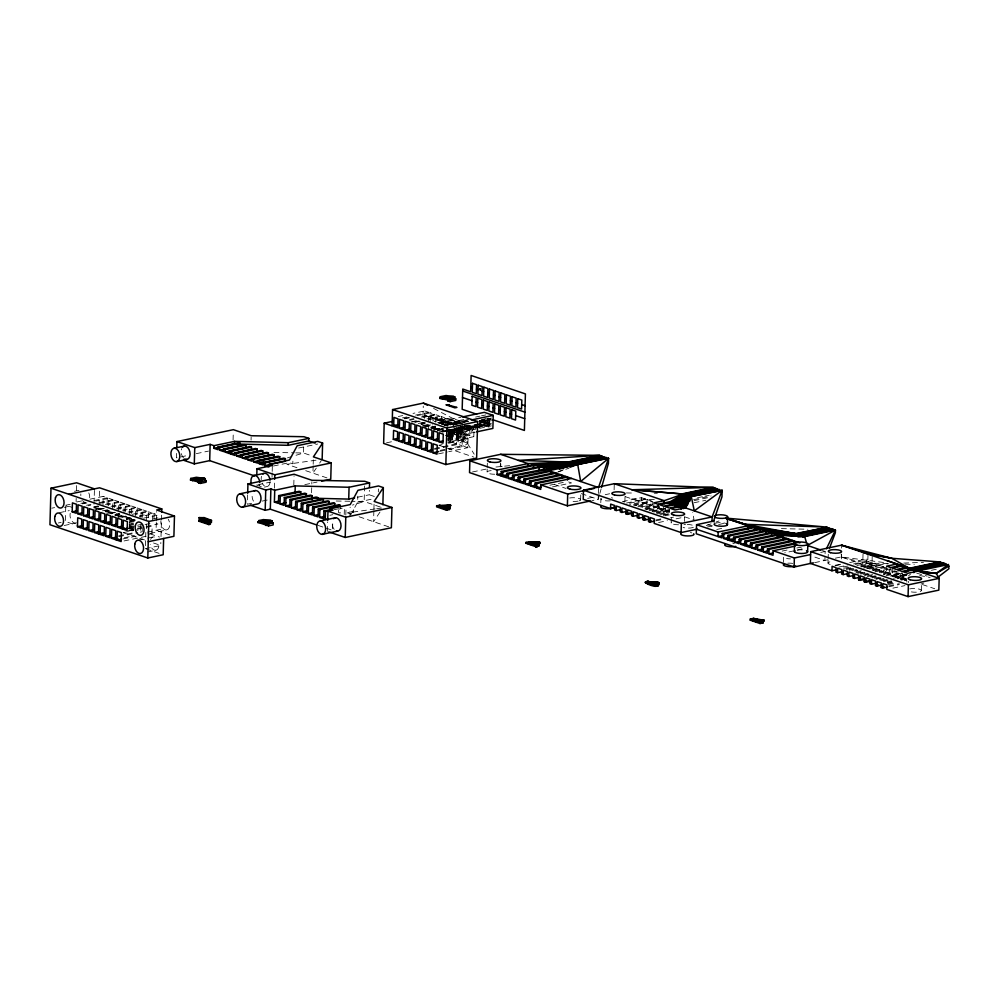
<?xml version="1.0" encoding="UTF-8"?>
<svg xmlns="http://www.w3.org/2000/svg" width="999" height="999" viewBox="0 0 999 999"><rect width="100%" height="100%" fill="white"/><g stroke="black" fill="none" stroke-linecap="round" stroke-linejoin="round"><path stroke-width="0.75" stroke-dasharray="5 3.75" d="M434.602 449.325L458.054 444.38L462.25 441.283L459.165 429.37L458.179 429.033L458.179 439.897L458.229 427.597L459.203 427.934L462.375 436.8L462.125 445.766L448.926 448.551M454.757 424.612L468.231 421.216M102.959 505.369L103.209 496.403L88.549 499.488M107.105 503.758L107.28 497.789L103.209 496.403M108.654 505.794L108.866 498.326L95.667 501.098M112.687 508.678L112.937 499.712L108.866 498.326M114.311 507.717L114.523 500.249L99.863 503.334M118.144 517.569L118.232 514.572L114.161 513.199L111.226 513.811M118.344 510.589L118.594 501.623L114.523 500.249M119.967 509.64L120.18 502.172L106.98 504.945M124.001 512.512L124.251 503.546L120.18 502.172M125.624 511.563L125.824 504.083L112.637 506.868M129.296 527.385L129.545 518.419L125.462 517.032L122.54 517.657M129.658 514.435L129.907 505.469L125.824 504.083M133.591 528.846L130.869 527.922L131.119 518.956L128.197 519.58M131.281 513.486L131.481 506.006L116.833 509.103M135.302 516.358L135.564 507.392L131.481 506.006M136.975 513.911L137.138 507.929L123.951 510.714M140.772 525.249L140.597 531.231L136.526 529.845M140.959 518.281L141.209 509.315L137.138 507.929M142.27 528.783L142.183 531.768L139.261 532.38M142.595 517.32L142.795 509.852L129.608 512.637M159.078 553.346L145.367 548.688L145.829 532.43M146.378 528.671L146.503 524.188M146.616 520.204L146.865 511.238L142.795 509.852M148.289 517.744L148.451 511.775L135.265 514.547M152.323 520.629L152.522 513.161L148.451 511.775M153.983 518.181L154.108 513.698L139.448 516.783M156.306 522.477L156.081 530.257L169.793 534.915M156.344 520.916L156.606 511.563M145.367 548.688L160.764 545.454L160.839 542.494M161.014 536.575L161.438 521.391M161.476 519.83L161.613 515.159M176.611 453.396L176.486 457.829L187.163 455.581M233.079 440.035L233.279 432.629M247.627 494.867L247.365 504.22L253.321 502.972M251.061 440.159L251.136 437.2M272.028 477.347L272.153 472.902M272.19 471.428L272.352 465.509M274.413 488.111L274.613 480.719M292.882 461.188L292.807 463.798L289.41 462.649L273.289 466.046M293.793 485.139L294.056 475.799M303.684 447.077L303.521 452.997L293.281 456.106M311.576 492.757L311.875 481.843M313.149 465.734L312.937 473.139L316.296 468.106M313.187 464.26L313.311 459.815M327.397 531.406L327.66 522.065M332.58 528.771L332.792 520.979M338.649 509.965L338.586 512.587L340.159 513.124L340.384 505.282M344.23 514.51L344.418 507.967M345.816 515.047L346.041 507.205M349.887 516.421L350.149 507.23M353.509 509.74L353.434 512.35L350.037 511.201M350.599 515.122L357.642 502.11L357.804 496.203M364.585 485.964L364.148 501.535L352.447 505.094M374.338 496.491L369.243 494.767L369.368 490.334M373.876 510.776L373.564 521.678L381.943 509.128M373.913 509.215L374.138 501.423M378.321 491.883L378.409 488.923M422.977 416.408L423.264 406.056M424.513 418.406L424.725 410.939L412.999 413.411M428.309 429.757L428.434 425.274L424.363 423.888L421.428 424.513M428.546 421.291L428.796 412.325L424.725 410.939M430.132 421.828L430.382 412.862L415.721 415.946M433.966 431.68L434.09 427.197L430.02 425.811L427.085 426.423M435.826 422.252L436.039 414.785L422.852 417.557M439.897 423.638L440.109 416.171L436.039 414.785M458.653 425.262L441.57 421.191L441.695 416.708L428.509 419.48M445.554 425.562L445.766 418.082L441.695 416.708M447.102 427.597L447.352 418.631L434.165 421.403M447.877 442.545L450.811 441.92L451.061 432.954L454.72 427.972M415.609 415.097L428.796 412.325L424.6 415.422L451.298 424.488L451.423 420.005L438.236 422.789M456.431 426.985L452.647 433.491L452.397 442.457L456.468 443.843L457.28 428.846M439.81 423.326L453.009 420.542L452.884 425.025L455.319 423.826M475.299 432.142L462.112 434.927L453.196 431.893L453.284 428.996M453.321 427.535L453.571 418.818L432.967 408.104M454.595 428.996L455.569 429.333L455.532 430.769L454.557 430.432L454.595 428.996L451.56 428.933M424.6 415.422L454.732 423.738L454.695 425.174L435.052 421.753M451.423 420.005L455.781 421.503L455.744 422.939L454.757 422.602L454.807 421.166M456.368 429.607L457.355 429.945L457.317 431.381L456.331 431.044L456.368 429.607L445.467 429.895M456.543 423.226L456.593 421.79L453.009 420.542M448.039 432.754L456.83 430.894L456.918 427.909M457.53 423.564L457.08 421.928L443.893 424.712M458.154 430.207L459.14 430.532L459.09 431.98L458.116 431.643L458.154 430.207L441.583 431.68M458.341 423.801L458.379 422.365L462.737 423.851L462.487 432.817L447.827 435.901M458.266 428.146L458.054 444.38L462.125 445.766M459.165 429.37L458.491 427.834M448.314 436.163L459.89 432.242L459.94 430.806L448.414 432.854M463.836 441.82L460.015 428.196L468.032 438.723L467.782 447.689L448.726 451.698M447.777 438.761L460.876 432.579L460.914 431.131L459.94 430.806M440.259 451.248L463.711 446.303L467.907 443.206L460.951 429.97L460.989 428.534M462.312 427.659L462.112 434.927L474.2 454.208M447.627 439.061L468.144 434.74L468.394 425.774M473.801 436.663L474.05 427.697L469.98 426.311L469.73 435.277L473.801 436.663L448.876 441.908M480.044 388.149L480.432 389.185L480.457 388.286M480.581 389.635L480.956 390.671M480.644 389.298C478.671 388.174 481.456 392.008 480.619 388.336M489.06 427.147L483.978 425.412L484.14 419.605M487.087 471.978L487.175 469.031M487.212 467.557L487.337 463.136M500.399 463.161L500.312 466.108L503.234 467.095M500.736 466.883L500.824 463.936M580.606 499.95L580.819 492.582M598.289 494.93L598.164 499.35L592.295 500.586M598.326 493.456L598.488 487.562M600.799 502.697L600.911 498.776M614.11 489.797L614.273 483.703M624.887 501.598L625.099 494.006M622.414 501.648L641.458 497.627L641.333 502.11L629.607 504.582M641.458 497.627L645.541 499.013L645.404 503.496L635.152 505.656M629.532 503.259L647.115 499.55L646.99 504.033L636.738 506.193M647.115 499.55L651.186 500.936L651.061 505.419L642.27 507.267M653.958 502.834L653.833 507.48L657.904 508.866L658.029 504.22M658.428 503.396L658.304 507.879L649.512 509.727M659.565 506.306L659.49 509.403L663.561 510.789L663.686 506.143M665.222 508.229L665.134 511.326L669.218 512.699L669.305 509.602M671.166 523.001L671.415 513.873M684.427 521.403L684.552 516.833M783.378 562.262L783.528 557.03A6.518 1.773 1.6 0 0 790.459 558.866M822.402 550.549L825.137 551.485L824.887 560.526L813.198 556.555M828.021 563.149L828.109 560.189M828.146 558.716L828.271 554.295M863.036 553.958L862.749 564.285L841.158 556.955L841.245 554.008M841.408 548.114L841.483 545.167M841.445 558.903L841.57 554.47M892.319 568.081L892.107 575.387L896.19 576.773L906.443 574.6L906.318 579.083L866.732 565.634L867.02 555.307M867.994 554.745L867.756 563.224L871.965 565.184L872.214 556.443M855.244 564.472L868.431 561.688L868.306 566.171L863.91 567.107M868.431 561.688L872.514 563.074L872.389 567.557L866.52 568.793M860.901 566.396L874.088 563.611L873.963 568.094L868.106 569.33M874.088 563.611L878.158 564.997L878.034 569.48L872.177 570.716M866.558 568.319L879.744 565.534L879.62 570.017L873.763 571.253M879.744 565.534L883.815 566.92L883.69 571.403L879.295 572.327M886.662 566.158L886.463 573.463L890.534 574.85L890.733 567.544M889.472 568.843L889.347 573.326L883.491 574.562M907.542 574.225L897.152 577.472L897.114 578.783L902.247 577.709L902.372 573.226L891.495 575.561L891.458 576.86L896.59 575.786L896.715 571.303L883.528 574.075M891.495 575.561L895.566 576.935L895.529 578.246L900.661 577.172L900.786 572.689M896.19 576.773L896.39 569.467M897.976 570.004L897.764 577.31L901.847 578.683L902.047 571.378M903.546 574.837L903.421 579.22L907.492 580.606M906.842 582.092L906.88 580.781L902.809 579.395L902.771 580.706L906.617 579.895M908.428 582.629L908.466 581.318M921.34 590.509L921.503 584.615M65.759 506.705L65.335 521.49L76.311 525.224M76.099 501.486L76.199 498.376M76.411 490.584L76.598 484.353M94.405 490.434L94.006 504.458L88.137 505.806M99.088 504.932L99.538 489.36M486.426 418.381L478.821 420.379M599.437 494.855L598.164 499.35L580.631 493.394M599.875 493.356L601.148 488.861M916.782 573.214L927.172 576.136M452.522 437.974L456.393 428.421L457.367 428.758L456.593 439.36L452.397 442.457L448.002 443.394M487.412 418.269L487.812 419.443L488.036 418.344M455.594 428.159L450.936 437.437L446.74 440.547M474.05 427.697L469.73 435.277L447.714 439.885M319.643 463.086L321.316 460.576M463.886 419.543L455.094 421.391L454.87 422.202L468.656 419.917M448.251 434.428L452.647 433.491L456.456 428.571M447.827 435.027L454.62 427.834M489.248 423.951L489.547 425.274L489.248 423.951L458.466 430.432L458.204 431.193L458.766 431.755L489.547 425.274M460.289 423.314L464.885 422.265M908.503 575.874L910.651 573.95M459.29 423.389L458.841 422.589L458.404 423.301M487.524 423.339L487.712 424.675L487.524 423.339L480.194 424.875M457.267 423.289L456.855 422.003L457.155 423.314L468.881 420.854M904.732 574.587L902.284 576.398L906.355 577.784L898.913 579.308M425.287 427.597L428.434 425.274M441.57 421.191L445.766 418.082L432.579 420.866M430.944 429.52L434.09 427.197L431.156 427.809L435.576 426.91M436.6 431.443L439.747 429.12L435.676 427.734L432.742 428.346M448.364 430.444L452.759 429.508L454.857 427.959M449.55 429.845L446.99 431.58L451.061 432.954M455.457 422.689L455.094 421.391M460.664 429.745L460.289 428.434L460.551 429.757L478.246 426.036M903.146 574.338L900.698 575.861L895.566 576.935M485.739 420.129L486.076 421.441L485.851 420.117L479.882 421.366M491.033 424.55L460.252 431.044L459.977 431.805L460.551 432.367L478.146 428.658M460.551 432.367L460.364 431.031M458.766 431.755L458.466 430.432M432.604 428.521L435.402 427.222M442.395 423.988L453.571 418.818L460.889 417.282M904.507 574.175L900.698 575.861L896.627 574.475L899.325 573.276M558.741 471.516L564.385 469.38M706.281 525.599L714.772 522.502M716.183 521.977L719.018 520.954M921.028 584.078L923.763 583.091M451.298 424.488L455.744 422.939M557.517 472.202L569.043 468.169M478.396 424.275L454.945 429.22L454.632 429.945L455.169 430.557L478.621 425.611M455.169 430.557L455.057 429.233M485.839 422.739L485.951 424.076L485.839 422.739L479.857 423.963M489.435 418.718C491.196 421.541 486.575 418.331 479.17 420.879M487.699 420.729L487.799 422.065L487.699 420.729L480.244 422.265M447.902 435.464L459.09 431.98M287.437 457.879L291.82 456.543M339.285 509.09L342.207 508.204M445.279 435.527L460.914 431.131M456.743 429.82L456.93 431.168L456.743 429.82L478.721 425.187M489.385 421.328C491.133 424.325 486.188 420.691 479.12 423.489M458.254 428.321L458.891 429.133L458.841 427.897M449.038 433.666L458.116 431.643M896.627 574.475L902.309 573.239M70.192 504.295L65.797 505.232L72.652 507.554M478.621 389.16L480.157 388.836M196.303 453.658L208.504 451.086M398.339 416.496L402.747 415.572M402.422 417.882L406.818 416.958M403.996 418.419L409.865 417.182M404.707 418.843L410.577 417.607M409.54 419.493L413.936 418.569M421.266 417.02L434.453 414.248L434.328 418.731L456.043 424.325M409.652 420.342L414.048 419.418M74.463 491.321L78.996 490.359M411.163 421.84L418.494 420.292M412.262 422.028L418.131 420.804M426.923 418.943L440.109 416.171L435.914 419.268L455.307 424.225M414.21 422.065L420.079 420.829M415.309 422.265L421.178 421.029M298.626 448.027L317.67 444.018M418.294 423.451L424.15 422.215M420.854 423.339L425.249 422.415M421.341 423.676L424.263 423.064M420.966 424.188L425.362 423.264M422.477 425.686L428.346 424.45M423.576 425.874L429.433 424.637M425.499 425.886L431.393 424.675M423.688 426.723L432.492 424.875M475.611 417.07L480.007 416.146M481.468 415.834L485.864 414.91M431.068 426.985L435.464 426.061M76.823 501.96L82.692 500.724M430.694 427.485L435.089 426.561M456.968 421.978L468.693 419.505M51.811 508.179L54.608 507.592M430.819 428.334L436.675 427.097M444.006 425.562L468.993 420.417M80.894 503.346L86.763 502.11M94.081 500.561L107.28 497.789M64.361 507.292L70.405 506.018M82.467 503.471L85.489 502.834M433.791 429.52L439.647 428.284M82.48 503.883L86.876 502.959M434.89 429.72L442.22 428.171M479.807 420.517L491.533 418.044M438.311 429.445L442.707 428.521M437.937 429.945L443.793 428.708M479.133 421.291L487.924 419.443M438.399 430.269L441.333 429.657L444.043 430.581M479.458 421.79L491.183 419.318M479.395 422.215L489.66 420.055M86.551 505.269L90.946 504.345M99.738 502.485L112.937 499.712M458.229 427.31L462.624 426.386M464.085 426.073L468.494 425.149M480.207 422.677L486.076 421.441M465.084 426.211L472.415 424.662M479.745 423.126L491.471 420.654M386.563 442.794L392.42 441.57M439.073 431.955L473.264 424.725M457.018 428.546L487.799 422.065M442.495 431.68L446.89 430.744M59.503 512.662L69.293 510.601M442.132 432.18L491.071 421.953M458.778 429.158L489.56 422.664M480.094 425.312L485.951 424.076M93.669 506.88L98.077 505.956M105.395 504.408L118.594 501.623M479.707 425.724L491.433 423.251M94.168 507.23L98.564 506.293M448.726 432.48L478.109 426.648M479.582 426.336L483.978 425.412M93.794 507.729L98.189 506.793M447.664 433.254L487.712 424.675M448.126 433.578L458.416 431.431L462.612 428.334L460.139 425.187M93.869 509.128L99.001 508.041M95.305 509.228L101.161 507.992M479.607 428.346L491.333 425.874M96.404 509.415L102.26 508.179M111.051 506.331L124.251 503.546M98.352 509.453L104.208 508.216M99.45 509.652L105.307 508.416M447.927 436.738L464.073 433.354L468.269 430.257L462.287 425.649M448.039 437.574L458.304 435.414L462.375 436.8M102.422 510.839L108.292 509.602M104.982 510.726L107.917 510.102M116.708 508.254L129.907 505.469M105.469 511.063L108.404 510.452M105.107 511.563L109.503 510.639M105.569 511.888L108.504 511.276L112.575 512.662M58.342 522.976L61.139 522.377M447.839 440.734L463.961 437.337L468.032 438.723L448.976 442.732M106.618 513.061L112.475 511.825M107.717 513.261L113.574 512.025M122.365 510.177L135.564 507.392M109.64 513.274L115.522 512.062M110.764 513.486L116.621 512.25M439.198 445.242L442.132 444.63M115.197 514.373L119.593 513.436M64.273 525.486L75.462 523.126M114.835 514.872L119.231 513.948M128.022 512.087L141.209 509.315M257.917 484.727L270.504 482.08M115.297 515.197L119.718 514.285M114.947 515.721L120.817 514.485M434.478 448.476L456.468 443.843M116.883 515.734L119.818 515.122L123.888 516.495M117.932 516.908L123.789 515.671M119.018 517.107L124.887 515.871M132.218 514.323L146.865 511.238M120.954 517.12L126.836 515.896M264.485 487.112L267.42 486.488M122.078 517.332L127.934 516.096M440.134 450.399L447.465 448.851M126.511 518.206L129.445 517.594M126.149 518.718L130.544 517.794M139.336 515.934L152.522 513.161M126.611 519.043L131.031 518.131M126.261 519.567L132.13 518.331M438.461 453.871L447.265 452.01M129.233 520.754L135.102 519.517M130.332 520.941L137.662 519.405M143.531 518.169L158.179 515.084L154.108 513.698M129.333 521.578L136.688 520.054M304.832 484.652L317.033 482.08M129.458 522.427L135.315 521.191M130.494 523.601L133.429 522.976M153.359 518.843L157.879 517.894M129.133 524.737L133.541 523.826M129.246 525.586L133.641 524.65M128.821 527.06L136.151 525.524M137.625 525.212L143.481 523.976M128.921 527.897L136.276 526.361M145.067 524.512L150.924 523.276M127.947 528.546L130.869 527.922M129.033 528.733L136.364 527.197M137.837 526.885L143.694 525.649M262.262 501.086L268.219 499.825M128.621 530.219L135.951 528.671M137.412 528.371L144.743 526.823M146.204 526.51L157.929 524.038L153.858 522.664M129.083 530.544L133.479 529.62M128.709 531.043L136.039 529.507M137.512 529.195L144.843 527.647M146.304 527.347L152.16 526.111L151.91 535.077L147.84 533.691M123.339 532.629L133.604 530.469M118.619 535.864L133.279 532.779M118.731 536.713L137.787 532.692M147.29 532.117L161.214 529.183M124.276 537.787L134.528 535.626M122.927 538.936L136.114 536.163M150.037 533.441L166.633 529.945A6.793 4.321 78.1 0 0 168.269 519.243M124.063 540.946L148.988 535.689M137.787 540.184L146.179 538.411M147.577 538.124L153.172 536.938M472.465 471.978L487.125 468.893M495.916 467.033L511.163 465.484M357.517 497.24L369.243 494.767M357.642 502.11L373.763 498.713M334.315 509.665L338.711 508.741M147.44 552.035L155.844 550.262A6.793 4.321 78.1 0 0 158.754 542.819M329.907 515.284L332.829 514.66M549.837 485.239L564.497 482.155M552.447 486.925L571.503 482.917L567.432 481.53M587.637 498.389L594.967 496.853M605.232 494.692L609.627 493.756M626.485 503.034L645.541 499.013M633.603 504.645L651.186 500.936M633.716 505.494L652.772 501.473L652.647 505.956L642.394 508.116M637.799 506.868L652.447 503.783M640.846 507.105L652.572 504.632M644.917 508.491L658.104 505.706M697.502 497.739L703.371 496.503M704.832 496.203L709.228 495.267M645.029 509.328L658.229 506.555M646.465 509.502L656.718 507.342M693.606 499.65L711.188 495.941M694.093 500.624L708.753 497.527M649.1 510.714L660.826 508.241M652.16 510.939L668.281 507.542M652.122 511.426L662.374 509.265M694.105 502.747L705.831 500.274M653.596 511.988L663.96 509.802L663.998 508.491L668.069 509.877L668.031 511.188L657.667 513.374M656.231 512.325L669.417 509.552M656.343 513.174L669.655 510.414M659.253 513.911L669.617 511.725L624.987 496.553M660.414 514.56L669.218 512.699M663.473 514.785L670.791 513.249M663.324 515.284L669.155 514.06M664.909 515.821L669.28 514.91M655.856 519.98L661.688 518.743M655.981 520.816L661.813 519.592M670.566 517.744L673.476 517.132M658.603 522.514L667.344 520.666M676.098 518.831L685.002 516.945L694.055 520.017L692.744 512.45M707.467 526.997L712.712 525.774M718.656 524.512L726.073 522.952M716.783 529.458L722.639 528.221M782.142 551.086L789.472 549.537M796.802 547.989L799.737 547.377L803.808 548.763L784.752 552.772M820.741 552.41L825.137 551.485M814.622 562.687L827.971 559.727M835.301 558.191L841.158 556.955L885.439 562.712M835.027 565.671L840.883 564.435M849.674 562.587L862.874 559.802L866.857 561.151L852.197 564.248M839.01 567.02L844.867 565.784M843.518 566.945L847.914 566.021M843.693 568.294L849.55 567.07M856.88 565.521L867.756 563.224L888.573 563.473M846.128 568.631L850.524 567.707M860.788 565.546L872.514 563.074M846.24 569.48L852.11 568.244M849.138 569.343L853.533 568.419M860.863 566.87L888.536 563.761M849.262 570.192L853.658 569.268M851.785 570.554L857.641 569.318M863.511 568.081L878.158 564.997M854.832 570.791L857.766 570.167M854.794 571.266L857.729 570.641M856.38 571.803L862.237 570.566M855.968 572.789L861.837 571.553M872.09 569.393L883.815 566.92M857.554 573.326L864.884 571.778M872.214 570.242L885.401 567.457L885.276 571.94L879.42 573.176M860.451 573.189L864.847 572.265M860.564 574.038L864.972 573.101M863.099 574.4L868.955 573.164M874.824 571.928L888.011 569.155M864.684 574.937L869.08 574.013M879.332 571.853L891.058 569.38L890.933 573.863L886.538 574.787M864.647 575.412L869.043 574.487M867.694 575.649L873.551 574.413M867.282 576.635L873.151 575.399M883.403 573.239L895.129 570.766L895.004 575.249L890.609 576.173M870.329 576.86L876.198 575.624M871.765 577.035L876.16 576.098M871.877 577.872L876.273 576.947M874.412 578.246L880.269 577.01M886.138 575.774L897.864 573.301M875.986 578.783L881.855 577.547M875.948 579.258L881.817 578.021M879.395 579.408L883.915 578.458M880.069 580.169L884.465 579.233M881.642 580.706L887.512 579.47M893.368 578.234L908.029 575.137M931.38 570.292L938.71 568.743M883.466 580.794L887.986 579.832M883.541 581.643L888.061 580.694M887.187 581.78L891.583 580.844M887.299 582.617L891.695 581.693M900.499 579.845L906.655 578.583M887.611 583.029L892.132 582.08M906.318 579.083L901.185 580.169L901.223 578.858L897.152 577.472M887.686 583.891L895.229 582.292M888.448 584.627L895.778 583.079M888.735 585.901L899.3 583.678M888.81 586.763L899.375 584.54M892.894 588.149L904.957 585.601M448.514 433.166L457.317 431.381M448.626 432.18L459.14 430.532M448.951 432.08L456.331 431.044M316.034 460.189L286.925 464.298L298.489 468.219M375.124 508.953L347.552 512.849L351.885 514.323M376.66 508.741L382.779 507.867L364.148 501.535L351.723 501.311M447.939 431.73L455.532 430.769M442.382 431.406L446.94 431.044M448.464 430.919L454.557 430.432M442.732 431.031L447.115 430.706M448.588 430.594L457.355 429.945M447.227 423.114L454.757 422.602M903.708 563.074L923.463 562.362M437.687 430.094L443.918 429.932M468.543 421.728L462.475 421.853L453.571 418.818L427.497 419.28M438.911 429.595L443.456 429.52M452.547 429.37L455.569 429.333M626.398 492.957L634.14 493.044M654.245 493.244L657.342 493.281M274.013 452.435L294.205 452.822M295.754 452.847L303.521 452.997L312.125 455.919M336.201 501.011L350.174 501.273M433.341 428.559L443.968 428.771M457.917 427.31L461.014 427.372L460.039 427.048M781.405 528.608L807.804 529.245M631.83 498.888L656.293 499.587M905.194 564.123L914.297 564.522M444.33 425.512L448.801 425.886M441.783 424.463L449.263 425.349M441.471 424.125L450.187 425.224M438.911 423.151L449.163 424.7M866.732 565.634L888.011 568.906M437.587 422.702L449.637 424.575M919.692 575.486L930.119 577.484M445.641 422.565L455.457 424.712M841.158 556.955L871.977 564.66M439.985 420.654L456.306 424.6M456.518 424.375L430.257 417.345L434.453 414.248L430.382 412.862M428.671 416.808L455.706 424.076L454.732 423.738M479.383 388.386L481.168 388.986M479.345 390.01L481.118 390.609M488.224 418.156L491.121 419.13M447.352 418.631L457.567 422.127M469.855 430.794L458.541 426.948L458.416 431.431L462.487 432.817M922.402 584.552L934.727 588.736M459.965 429.645L460.951 429.97M452.759 429.508L456.83 430.894M468.144 434.74L464.073 433.354L464.323 424.388L460.152 422.952M459.89 432.242L460.876 432.579M452.647 433.491L456.718 434.877M446.865 436.063L467.907 443.206M707.754 524.675L711.862 526.073M669.293 511.988L666.583 511.063L666.545 512.375L669.255 513.286M448.101 440.996L450.811 441.92M467.782 447.689L463.711 446.303L463.961 437.337L460.015 428.196M439.011 445.292L473.726 457.08M554.345 484.465L566.033 488.436M305.719 470.679L328.022 478.259M359.116 516.77L390.01 527.272M256.518 485.027L262 486.888M318.057 525.412L332.53 530.332M131.119 518.956L135.202 520.342M149.937 533.816L159.528 537.075M123.139 532.667L146.291 540.534M153.521 542.994L160.764 545.454M459.353 422.702L462.737 423.851M447.752 429.72L453.196 431.893M462.15 426.635L464.198 428.871M458.179 429.033L458.304 435.414M687.25 524.475A6.656 1.811 1.6 0 1 693.843 527.06A6.656 1.811 1.6 0 1 683.091 527.522M683.965 524.675A6.656 1.811 1.6 0 1 685.539 524.512M678.546 524.787A6.656 1.811 1.6 0 1 671.665 522.09M610.339 500.824A6.656 1.811 1.6 0 1 603.034 500.324A6.656 1.811 1.6 0 1 601.286 498.314M611.363 497.714A6.656 1.811 1.6 0 1 612.649 498.076M623.438 501.748A6.656 1.811 1.6 0 1 624.338 502.172M797.19 550.074A6.656 1.811 1.6 0 1 805.294 550.399M909.702 588.923A6.793 1.848 1.6 0 1 919.305 589.16A6.793 1.848 1.6 0 1 919.392 591.77M916.358 592.182A6.793 1.848 1.6 0 1 909.777 591.545M840.584 564.223A6.656 1.811 1.6 0 1 834.977 565.059M830.181 564.46A6.656 1.811 1.6 0 1 832.666 561.45M715.259 523.276A6.656 1.811 1.6 0 1 725.798 523.376M494.755 474.238A6.793 1.848 1.6 0 1 487.275 472.702A6.793 1.848 1.6 0 1 491.196 470.604M569.655 498.002A6.793 1.848 1.6 0 1 578.596 498.364A6.793 1.848 1.6 0 1 579.308 500.811M578.071 501.123A6.793 1.848 1.6 0 1 569.805 500.949M690.396 532.604A6.656 1.811 1.6 0 1 691.832 532.904M732.854 543.331A6.518 1.773 1.6 0 1 734.427 543.556M787.724 563.199A6.518 1.773 1.6 0 1 792.707 563.411M85.877 502.672A6.793 4.321 78.1 0 1 82.567 500.487M80.844 495.654A6.793 4.321 78.1 0 1 80.832 493.931M88.774 492.894A6.793 4.321 78.1 0 1 89.386 499.587M76.561 522.827A6.793 4.321 78.1 0 1 71.628 520.691A6.793 4.321 78.1 0 1 70.217 513.286M166.633 529.945A6.793 4.321 78.1 0 1 160.914 520.666M155.844 550.262A6.793 4.321 78.1 0 1 150.25 544.393M150.549 539.448A6.793 4.321 78.1 0 1 156.568 538.336M253.471 501.136A6.793 4.321 78.1 0 1 252.647 492.969M334.166 529.295A6.793 4.321 78.1 0 1 332.342 521.216M183.591 458.066A6.793 4.321 78.1 0 1 181.643 448.663M259.815 484.103A6.793 4.321 78.1 0 1 259.528 485.689M270.08 481.943A6.793 4.321 78.1 0 1 266.87 486.625A6.793 4.321 78.1 0 1 262.15 483.054M261.238 479.67A6.793 4.321 78.1 0 1 261.501 476.348M660.926 509.14L660.888 510.452L664.959 511.838L664.997 510.526L660.926 509.14"/><path stroke-width="1.5" d="M659.203 582.704C657.292 582.18 644.517 583.241 648.463 581.543L659.278 582.729L658.216 585.776C653.271 588.761 633.229 577.459 656.193 583.379L656.468 584.265L659.278 582.729L658.216 585.776L651.236 583.404M645.391 582.192C649.362 584.702 654.445 580.844 659.265 582.991M650.511 582.754L658.616 582.504M813.311 562.824L794.105 567.02L696.266 533.778L696.578 524.687L718.169 532.017L718.044 536.563L722.502 535.626M747.776 528.796L747.851 525.761L726.086 518.369L745.104 524.288L796.453 533.803L827.234 527.322L827.996 528.896L829.182 527.984L798.413 534.465L790.758 534.353M72.178 511.85L72.427 502.884L76.498 504.27L76.249 513.236L72.178 511.85L76.573 510.926M77.472 526.723L77.722 517.757L81.793 519.143L81.543 528.109L77.472 526.723L81.868 525.799M77.835 513.773L78.084 504.807L82.155 506.193L81.906 515.159L77.835 513.773L82.23 512.849M83.129 528.646L83.379 519.68L87.45 521.066L87.2 530.032L83.129 528.646L87.525 527.722M83.491 515.696L83.741 506.73L87.812 508.116L87.562 517.082L83.491 515.696L87.887 514.772M88.786 530.569L89.036 521.603L93.107 522.989L92.857 531.955L88.786 530.569L93.182 529.645M89.148 517.619L89.398 508.653L93.469 510.039L93.219 519.005L89.148 517.619L93.544 516.695M98.514 533.878L94.443 532.492L94.693 523.526L98.764 524.912L98.514 533.878L102.909 532.942M94.805 519.542L95.055 510.576L99.126 511.963L98.876 520.916L94.805 519.542L99.201 518.606M100.1 534.415L100.35 525.449L104.42 526.823L104.171 535.789L100.1 534.415L104.495 533.478M104.533 522.839L100.462 521.466L100.712 512.499L104.783 513.873L104.533 522.839L108.928 521.915M105.757 536.326L106.006 527.36L110.077 528.746L109.828 537.712L105.757 536.326L110.152 535.402M106.119 523.376L106.369 514.41L110.439 515.796L110.19 524.762L106.119 523.376L110.514 522.452M115.484 539.635L111.413 538.249L111.663 529.283L115.734 530.669L115.484 539.635L118.406 539.023M111.763 525.299L112.025 516.333L116.096 517.719L115.847 526.685L111.763 525.299L116.171 524.375M117.058 540.172L117.32 531.206L121.391 532.592L121.141 541.558L117.058 540.172L121.466 539.248M121.503 528.608L117.42 527.222L117.67 518.256L121.753 519.642L121.503 528.608L124.425 527.984M123.077 529.145L123.327 520.179L127.41 521.565L127.148 530.531L123.077 529.145L127.472 528.221M147.802 557.991L148.814 521.466L50.986 488.199L49.95 524.737L147.802 557.991L163.187 554.745L163.636 538.473M161.701 512.037L161.788 508.928L99.588 487.799L68.806 494.28M161.788 508.928L156.656 510.002L174.463 516.058L173.901 536.313L148.252 541.72M176.773 447.477L176.935 441.57L233.366 429.67L251.174 435.726L303.971 436.725L308.841 438.374L308.766 440.984L315.135 443.144M204.783 478.446L204.345 479.982L206.119 480.594L206.081 482.217L200.437 483.404L198.651 482.804L198.701 481.181L201.948 480.569L202.722 478.871L204.783 478.446L196.341 477.272L190.697 478.459L190.647 480.082L198.951 482.055M192.432 480.694L192.482 479.058L190.697 478.459M254.545 475.886L209.69 460.639L194.293 463.886L194.755 447.614L176.935 441.57M193.968 480.369L194.018 478.733L192.482 479.058M194.018 478.733L200.237 480.856M194.805 479.27L197.015 478.896M195.529 479.52L197.59 478.821L195.379 479.195M196.441 478.696L203.883 478.134M196.653 479.895L199.276 479.395M197.228 480.094L199.688 479.532M198.152 479.008L195.367 479.458M198.351 480.482L200.824 479.92M198.551 479.145L195.929 479.657L198.714 479.208M199.488 480.856L202.285 480.419M200.412 479.782L197.79 480.019M200.437 483.404L200.487 481.78L198.701 481.181M197.79 478.733L201.835 478.571M201.673 520.104L201.698 519.205M202.722 478.871L204.77 478.708M201.835 520.154L201.86 519.255M202.198 521.59L202.223 520.691M202.235 520.292L202.26 519.393M202.36 521.64L202.385 520.741M202.397 520.342L202.422 519.443M202.772 521.778L202.797 520.879M202.834 519.592L202.809 520.479L205.02 520.104M202.922 521.828L202.947 520.941M202.959 520.541L202.984 519.642M203.496 522.027L203.359 521.078M203.396 519.78L203.534 520.729L208.329 519.755M203.896 522.165L203.921 521.266M203.933 520.866L203.958 519.967M204.058 522.215L204.083 521.316M204.096 520.916L204.121 520.029M205.22 480.232L205.27 478.608M204.345 519.318L204.37 518.419L205.906 518.943M204.47 522.352L204.495 521.453M204.495 521.053L204.52 520.167M204.62 522.415L204.645 521.515M204.658 521.116L204.683 520.217M205.032 522.552L205.057 521.653M205.07 521.253L205.095 520.354M205.195 522.602L205.22 521.703M205.22 521.303L205.245 520.404M205.757 522.789L205.619 521.84M205.794 521.503L205.657 520.541M206.194 521.64L206.219 520.741M206.356 521.69L206.381 520.791M207.58 520.417L207.605 519.517M209.69 460.639L210.14 444.368L194.755 447.614M208.828 524.575L208.928 520.916L199.151 517.594L199.038 521.253L208.828 524.575L210.364 524.25L210.414 522.627M200.924 518.206L204.008 517.557L211.488 520.379L211.438 522.402L208.878 522.952M218.057 447.065L219.643 447.602L219.568 450.212L240.085 445.891L240.16 443.281L238.574 442.744L218.057 447.065L217.982 449.675L213.911 448.301L213.986 445.679L210.14 444.368M223.714 448.988L225.299 449.525L225.225 452.135L245.742 447.814L245.816 445.204L244.231 444.667L223.714 448.988L223.639 451.598L219.568 450.212M232.23 452.909L229.295 453.521L229.37 450.911L249.887 446.578L251.473 447.115L251.398 449.737L230.881 454.058L230.956 451.448L229.37 450.911M308.841 438.374L288.324 442.694L234.503 441.358L234.44 443.968L288.249 445.317L308.766 440.984M235.027 452.822L236.613 453.371L236.538 455.981L257.055 451.66L257.13 449.038L255.544 448.501L235.027 452.822L234.952 455.444L230.881 454.058M240.684 454.745L242.27 455.282L242.195 457.904L262.712 453.583L262.787 450.961L261.201 450.424L240.684 454.745L240.609 457.367L236.538 455.981M246.341 456.668L247.927 457.205L247.852 459.827L268.369 455.494L268.444 452.884L266.858 452.347L246.341 456.668L246.266 459.29L242.195 457.904M247.677 493.319L247.939 483.966L294.106 474.238L311.913 480.294L364.71 481.281L369.58 482.929L369.455 487.375M251.998 458.591L253.584 459.128L253.509 461.75L274.026 457.417L274.101 454.807L272.515 454.27L251.998 458.591L251.923 461.201L247.852 459.827M256.805 474.662L256.968 468.756L272.352 465.509L268.968 464.36L268.893 466.97L264.822 465.584L264.897 462.974L263.311 462.437L263.237 465.047L259.166 463.661L259.24 461.051L257.655 460.514L257.58 463.124L253.509 461.75M270.979 520.454L263.536 520.754L263.511 521.94L268.893 522.077L270.941 521.64L270.979 520.454L263.424 519.592L258.816 520.566L258.753 522.589L266.758 525.312L266.808 523.276L268.594 523.888L273.214 522.914L273.152 524.937L268.544 525.911L266.758 525.312M260.539 523.189L260.589 521.166L258.816 520.566M261.051 523.089L260.589 521.166M261.101 521.053L261.451 522.377L266.958 524.238L266.77 522.252L267.32 523.176M261.888 521.728L264.098 521.353L261.888 521.728L261.863 522.514L265.222 521.728L265.21 522.514L265.072 521.678L263.012 522.115L262.999 522.902L266.358 522.115L262.587 522.752L262.45 521.915L264.66 521.54L264.635 522.327M262.025 522.564L262.038 521.778M263.149 522.952L263.012 522.115M263.936 521.291L263.911 522.077M264.123 523.276L264.148 522.502L264.285 523.339M264.485 522.277L264.66 521.54M316.621 524.925L270.317 509.19L265.185 510.277L265.746 490.022L247.939 483.966M265.409 523.713L265.284 522.877L265.259 523.663L267.47 523.289L267.332 522.452L267.307 523.226M265.846 523.076L265.821 523.851C270.729 524.013 265.859 521.116 265.984 523.913L268.032 523.476M265.796 521.928C266.159 523.239 264.585 520.729 262.425 522.702M266.196 522.065L266.184 522.852M266.546 524.1L266.408 523.264L266.383 524.05L268.594 523.676M267.869 523.426L267.894 522.639M268.544 525.911L268.594 523.888M269.018 523.289L269.817 521.191L271.865 520.766L272.29 522.952M268.893 522.077L268.918 520.891M269.78 522.377L269.817 521.191M270.317 509.19L270.879 488.936L265.746 490.022M274.663 479.245L274.787 474.8L256.968 468.756M300.711 494.443L300.786 491.833L299.2 491.283L278.684 495.616L278.471 503.459L274.4 502.072L274.725 490.247L270.879 488.936M257.655 460.514L278.172 456.193L279.757 456.73L279.683 459.34L259.166 463.661M306.368 496.366L306.443 493.743L304.857 493.206L284.34 497.539L284.128 505.382L280.057 503.996L280.269 496.153L278.684 495.616M263.311 462.437L283.828 458.116L285.414 458.653L285.339 461.263L264.822 465.584M311.988 499.587L312.1 495.666L310.514 495.129L289.997 499.45L289.785 507.305L285.714 505.919L285.926 498.076L284.34 497.539M288.249 445.317L288.324 442.694M317.682 500.212L317.757 497.589L316.171 497.052L295.654 501.373L295.442 509.215L291.358 507.842L291.583 499.999L289.997 499.45M295.042 493.319L295.242 485.914L349.063 487.262L369.58 482.929M323.339 502.122L323.414 499.512L321.828 498.976L301.311 503.296L301.099 511.138L297.015 509.765L297.24 501.91L295.654 501.373M328.996 504.045L329.071 501.436L327.485 500.899L306.968 505.219L306.743 513.061L302.672 511.675L302.897 503.833L301.311 503.296M334.653 505.969L334.727 503.359L333.142 502.822L312.625 507.142L312.4 514.985L308.329 513.598L308.554 505.756L306.968 505.219M318.281 509.065L319.867 509.602L340.384 505.282L338.798 504.745L318.281 509.065L318.057 516.908L313.986 515.521L314.21 507.679L312.625 507.142M329.795 509.752L323.938 510.988L323.713 518.831L319.643 517.445L319.867 509.602M322.153 459.328L322.615 443.057L317.744 441.396L297.227 445.729L289.485 460.027L268.968 464.36M323.938 510.988L325.524 511.525L325.299 519.368L328.234 518.743M327.709 520.504L327.972 511.151L333.092 510.077L329.707 508.916L350.224 504.595L357.967 490.284L378.484 485.964L383.354 487.612L382.867 504.757M322.615 443.057L313.399 456.868L331.206 462.912L330.756 479.183L321.603 481.118M383.354 487.612L374.138 501.423L391.945 507.48L391.383 527.734L345.217 537.462L345.779 517.207L327.972 511.151M316.446 498.289L348.726 499.088L349.063 487.262M392.994 421.316L384.19 423.164L383.628 443.419L445.841 464.547L476.623 458.066L477.647 421.541L423.351 403.097L392.57 409.578L392.108 425.849L396.516 424.925M393.331 439.335L393.581 430.369L397.652 431.755L397.402 440.721L393.331 439.335L397.727 438.411M393.693 426.386L393.943 417.42L398.014 418.806L397.764 427.772L393.693 426.386L398.089 425.462M398.988 441.258L399.238 432.292L403.309 433.678L403.059 442.644L398.988 441.258L403.384 440.334M399.35 428.309L399.6 419.343L403.671 420.729L403.421 429.695L399.35 428.309L403.746 427.385M404.645 443.181L404.895 434.215L408.966 435.601L408.716 444.567L404.645 443.181L409.041 442.257M409.078 431.618L405.007 430.232L405.257 421.266L409.328 422.652L409.078 431.618L412.013 430.994M410.302 445.104L410.552 436.138L414.622 437.525L414.373 446.491L410.302 445.104L414.697 444.18M410.664 432.155L410.914 423.189L414.985 424.575L414.735 433.541L410.664 432.155L415.06 431.231M415.959 447.028L416.208 438.062L420.279 439.448L420.03 448.414L415.959 447.028L420.354 446.103M416.321 434.078L416.571 425.112L420.641 426.498L420.392 435.464L416.321 434.078L420.716 433.154M421.615 448.951L421.865 439.985L425.936 441.371L425.686 450.337L421.615 448.951L426.011 448.027M421.978 436.001L422.227 427.035L426.298 428.421L426.049 437.387L421.978 436.001L426.373 435.077M427.272 450.874L427.522 441.908L431.593 443.281L431.343 452.247L427.272 450.874L431.668 449.937M427.634 437.924L427.884 428.958L431.955 430.332L431.705 439.298L427.634 437.924L432.03 436.988M432.929 452.797L433.179 443.831L437.25 445.204L437 454.17L432.929 452.797L438.786 451.56M433.291 439.835L433.541 430.881L437.612 432.255L437.362 441.221L433.291 439.835L437.687 438.911M436.65 505.656L436.625 506.843L446.403 510.164L449.488 509.515L450.524 505.419L436.65 505.656L439.385 506.593L450.062 505.257M438.948 441.758L439.198 432.792L443.269 434.178L443.019 443.144L438.948 441.758L443.344 440.834M451.948 398.663L452.385 397.115L454.433 396.69L446.004 395.517L440.359 396.703L440.309 398.326L448.613 400.299M442.095 398.938L442.145 397.302L440.359 396.703M439.385 506.593L446.441 508.978L449.513 508.341L450.524 505.419C426.81 509.078 465.197 502.097 444.155 506.968L447.177 505.969L443.993 506.905L439.735 505.007L439.697 506.193M443.581 506.768L447.102 506.081L439.785 507.18L446.99 505.906C431.73 509.265 447.939 504.02 449.513 508.341L449.488 509.515M443.631 398.613L443.681 396.978L442.145 397.302M447.29 506.143C436.988 508.728 439.81 505.581 446.253 507.679M448.314 401.049L450.099 401.648L455.744 400.462L455.781 398.838L450.137 400.025L448.364 399.425L449.9 399.101L443.681 396.978M442.207 507.992L445.841 507.542M445.192 397.764L447.814 397.252M446.103 396.94L453.546 396.378M446.316 398.139L448.938 397.639M443.331 508.379L446.416 507.729M446.678 396.878L444.056 397.377M446.878 398.339L450.074 398.027M447.09 397.015L444.468 397.515L447.077 397.277M445.841 464.547L446.865 428.022L392.57 409.578M448.214 397.39L445.591 397.902M445.279 507.355L441.483 507.754M445.691 507.492L441.645 507.355M449.15 399.101L451.61 398.813M446.403 510.164L446.441 508.978M450.099 401.648L450.137 400.025M450.487 398.164L447.852 398.663M451.211 398.414L448.426 398.863L450.636 398.214M447.452 396.978L451.498 396.815M452.385 397.115L454.433 396.94M450.512 505.919L449.637 505.119L441.521 505.619L447.452 506.068L447.739 507.729L450.374 505.494M454.882 398.476L454.433 396.69M559.378 465.059L602.335 456.243L601.136 457.155L599.662 455.344L500.649 454.32L469.867 460.801L469.53 472.589L567.382 505.831L590.834 500.886M462.362 416.97L484.34 412.337L493.244 415.372L492.882 428.434L476.76 431.83M505.531 475.024L501.123 475.949L497.052 474.562L497.177 470.079L469.867 460.801M501.123 475.949L501.248 471.466L532.03 464.985L571.203 462.612L601.972 456.131M566.046 465.247L604.295 456.918L573.151 463.274L537.687 466.908L506.905 473.389L506.78 477.872L502.709 476.486L502.834 472.003L501.248 471.466M601.585 487.362L608.428 463.411L608.566 458.366L607.017 459.153L605.894 457.455L512.562 475.312L512.437 479.795L508.366 478.409L508.491 473.926L506.905 473.389M521.028 481.093L518.094 481.718L514.023 480.332L514.148 475.849L512.562 475.312M518.094 481.718L518.219 477.235L607.854 458.116M554.657 472.664L523.876 479.158L523.751 483.641L519.68 482.255L519.805 477.772L518.219 477.235M560.314 474.587L529.532 481.081L529.408 485.564L525.337 484.178L525.462 479.695L523.876 479.158M527.872 466.583L527.959 463.598L500.649 454.32M528.908 543.993L525.986 543.331L526.011 542.42L529.083 541.77L539.872 542.432L538.848 546.003L535.776 546.653L527.971 543.943M537.999 486.863L535.064 487.475L530.993 486.101L531.118 481.618L529.532 481.081M530.269 544.33C530.119 543.668 538.386 544.892 534.84 544.83M538.848 546.003L538.873 545.092L536.188 544.18L531.393 544.717M533.528 468.506L533.616 465.522L532.03 464.985M533.466 543.818L535.214 543.843L535.289 544.967L534.19 544.068M535.064 487.475L535.189 482.992L565.971 476.511M534.015 544.48L534.078 543.468L539.61 542.345M534.465 544.517L534.49 543.606M571.628 478.434L540.846 484.915L540.721 489.398L536.65 488.012L536.775 483.528L535.189 482.992M535.776 546.653L535.801 545.741L526.011 542.42M535.801 545.741L538.873 545.092L539.872 542.432L536.725 543.056L536.163 544.954L534.627 544.443M533.304 542.719L539.86 543.081L536.775 543.731L535.901 542.782L530.869 542.37L539.21 542.207M539.185 470.429L539.273 467.445L537.687 466.908M538.961 542.782L538.985 542.132M544.842 472.352L544.93 469.368L543.344 468.831M550.499 474.275L550.586 471.291L519.805 477.772M556.156 476.198L556.243 473.201L525.462 479.695M561.813 478.121L561.9 475.124L531.118 481.618M567.469 480.032L567.557 477.047L536.775 483.528M567.382 505.831L567.707 494.043L540.846 484.915M685.451 497.465L685.127 494.717L669.517 503.908L684.765 494.592L715.896 488.224L685.127 494.717L669.805 505.207L669.867 502.597L668.294 502.06L658.029 504.22L653.958 502.834L664.223 500.674L683.166 494.043L713.948 487.562L614.273 483.703L583.491 490.197L583.241 499.325L610.564 508.603L614.959 507.679M610.564 508.603L610.689 504.12L614.76 505.506L614.635 509.977L616.221 510.526L620.616 509.59M616.221 510.526L616.346 506.043L620.416 507.417L620.292 511.9L621.865 512.437L626.273 511.513M621.865 512.437L622.002 507.954L626.073 509.34L625.948 513.823L627.522 514.36L631.93 513.436M627.522 514.36L627.647 509.877L631.73 511.263L631.605 515.746L633.179 516.283L637.562 515.359M633.179 516.283L633.304 511.8L637.387 513.186L637.25 517.669L638.836 518.206L643.219 517.282M638.836 518.206L638.96 513.723L643.031 515.109L642.906 519.592L644.492 520.129L648.875 519.205M644.492 520.129L644.617 515.646L648.688 517.032L648.563 521.515L650.149 522.052L654.52 521.128M651.036 582.417L647.951 583.516L659.278 582.729M650.149 522.052L650.274 517.569L654.345 518.956L654.22 523.439L681.093 532.554L697.215 529.158M648.676 583.766L653.87 583.379L649.637 584.09M650.361 584.34L654.008 583.878M650.936 584.527L654.982 584.215M654.582 583.628L651.336 584.665L655.144 584.265M651.585 583.066L659.04 582.654M652.734 583.004L655.968 583.304L652.172 582.804M652.634 585.114L656.518 584.103L651.91 584.865M656.043 583.466L649.075 583.903L656.193 583.379M652.072 584.465L652.06 584.914C663.698 583.828 647.115 584.765 655.169 585.514L658.254 584.877L653.296 583.191M654.432 583.578L656.118 584.602M655.144 586.425L655.169 585.514M658.378 582.692L650.249 582.155M664.135 503.771L664.223 500.674L614.273 483.703M669.867 502.597L659.615 504.757L663.686 506.143L673.95 503.971L675.524 504.52L675.461 507.13L687.087 495.379L717.856 488.898L686.725 495.254L675.037 505.556M675.524 504.52L665.272 506.68L669.342 508.054L679.607 505.894L681.181 506.431L681.118 509.053L689.048 496.041L719.817 489.56L688.686 495.929L680.444 507.255L689.048 496.041L683.316 504.458M681.093 532.554L681.343 523.426L583.491 490.197M712 521.515L712.125 516.945L722.14 490.347L690.646 496.59L685.252 507.817L674.999 509.977L670.928 508.603L681.181 506.431M689.135 500.924L690.646 496.59L722.14 490.347L721.952 496.878L713.386 521.69M827.234 527.322L795.741 533.566L753.021 526.985L722.252 533.466L722.127 537.949L696.39 529.208M732.18 538.948L727.771 539.872L723.701 538.486L723.825 534.003L722.252 533.466M727.422 524.725L727.647 516.883A6.656 1.811 1.6 0 0 718.069 514.885A6.656 1.811 1.6 0 0 717.294 518.006A6.656 1.811 1.6 0 0 727.647 516.883M727.771 539.872L727.896 535.389L758.678 528.908L798.051 534.353L799.175 536.051L800.012 535.014L830.793 528.521L831.917 530.232L833.104 529.308L833.878 530.894L835.426 530.094L835.351 532.717L829.595 548.014M831.143 528.646L800.374 535.139L764.335 530.831L733.553 537.312L733.428 541.795L729.357 540.409L729.482 535.926L727.896 535.389M833.104 529.308L802.334 535.801L769.992 532.742L739.21 539.235L739.085 543.718L735.014 542.332L735.139 537.849L733.553 537.312M747.677 545.017L744.742 545.641L740.671 544.255L740.796 539.772L739.21 539.235M744.742 545.641L744.867 541.158L775.649 534.665L803.933 536.338L834.714 529.857M781.305 536.588L750.524 543.069L750.399 547.552L746.328 546.178L746.453 541.695L744.867 541.158M786.962 538.511L756.181 544.992L756.056 549.475L751.985 548.089L752.11 543.618L750.524 543.069M750.311 619.03L760.089 622.352L763.161 621.703L761.038 620.978L762.874 621.216L763.124 622.889L760.052 623.526L750.286 620.217L750.311 619.03L753.396 618.381L763.923 620.267L759.315 621.453L760.414 620.779L761.013 622.027L761.038 620.978L760.601 621.89L759.914 620.604L760.039 621.828L764.148 620.479L760.014 621.203L757.916 620.479L757.891 621.216M754.52 530.506L754.607 527.522L727.297 518.231L826.51 527.072L745.104 524.288M755.619 620.891L753.421 620.829M753.983 621.016L756.181 621.091M755.531 619.855L755.556 619.118L760.189 620.691M792.619 540.434L761.837 546.915L761.713 551.398L757.642 550.012L757.766 545.529L756.181 544.992M756.018 620.192L756.043 619.205L753.396 618.381L760.813 620.903L760.601 621.89M756.817 621.977L760.614 621.578C754.108 623.026 771.54 620.279 756.393 622.29L756.243 621.79M760.177 532.43L760.264 529.445L758.678 528.908M759.527 621.94L759.34 620.404L759.327 621.141L760.414 620.779L759.877 621.653L760.614 620.841L760.451 621.84L763.885 620.254M759.59 621.79L759.602 621.066M760.052 623.526L760.089 622.352M760.064 620.654L759.989 621.927L759.04 620.866C770.591 618.905 757.392 622.602 755.956 619.255L758.416 619.692M798.276 542.357L767.494 548.838L767.369 553.321L763.298 551.935L763.423 547.452L761.837 546.915M763.124 622.889L762.874 621.216L763.998 620.554M764.148 620.479L760.826 620.129M765.833 534.353L765.921 531.368L764.335 530.831M795.142 546.128L773.151 550.761L773.026 555.244L768.955 553.858L769.08 549.375L767.494 548.838M771.49 536.276L771.578 533.279L769.992 532.742M777.147 538.199L777.234 535.202L804.645 536.588L835.426 530.094L826.423 548.813M782.804 540.122L782.891 537.125L752.11 543.618M788.461 542.032L788.548 539.048L757.766 545.529M794.118 543.956L794.205 540.971L763.423 547.452M794.342 551.648L794.555 543.793M794.105 567.02L794.355 557.966L773.151 550.761M807.617 551.698L807.829 543.856M872.252 554.782L841.483 545.167L910.114 568.493L940.896 562L891.695 558.279L841.483 545.167L810.713 551.648L810.376 563.436L831.967 570.766L836.363 569.842M831.967 570.766L832.092 566.283L836.076 567.644L835.951 572.127L837.537 572.664L841.932 571.74M837.537 572.664L837.661 568.181L841.732 569.567L841.608 574.05L843.193 574.587L847.589 573.651M843.193 574.587L843.318 570.104L847.389 571.478L847.264 575.961L848.85 576.498L853.246 575.574M848.85 576.498L848.975 572.015L853.046 573.401L852.921 577.884L854.495 578.421L860.364 577.185M854.495 578.421L854.62 573.938L858.703 575.324L858.578 579.807L860.151 580.344L864.56 579.42M860.151 580.344L860.276 575.861L864.36 577.247L864.235 581.73L865.808 582.267L870.341 581.318M865.808 582.267L865.933 577.784L870.004 579.17L869.879 583.653L871.465 584.19L875.998 583.241M871.465 584.19L871.59 579.707L875.661 581.093L875.536 585.576L877.122 586.113L881.655 585.152M877.122 586.113L877.247 581.63L881.318 583.016L881.193 587.499L882.779 588.036L887.312 587.075M882.779 588.036L882.904 583.553L886.975 584.927L886.85 589.41L908.066 596.615L938.835 590.134L939.172 578.346L936.238 573.401L917.594 571.028L948.376 564.547L948.975 568.706L937.262 577.734M896.84 566.92L896.915 563.998L886.662 566.158L890.733 567.544L900.998 565.384L912.075 569.155L942.856 562.674L912.075 569.155M902.497 568.843L902.572 565.921L892.319 568.081L896.39 569.467L906.655 567.295L914.035 569.817L912.299 569.218L902.047 571.378L897.976 570.004L908.228 567.832L914.035 569.817M908.153 570.754L908.228 567.832M908.066 596.615L908.391 584.827L810.713 551.648M913.81 572.677L913.885 569.755L915.996 570.491L912.299 569.218L915.996 570.491M536.038 543.356L534.477 543.868L539.647 542.357L536.438 543.481L535.601 544.905M535.214 543.843L535.152 544.855L536.176 544.642L536.725 543.056L535.052 544.055M688.211 498.401L688.686 495.929L687.25 498.663M690.172 499.063L690.646 496.59L689.347 500.986M748.039 529.133L748.95 525.599L726.086 518.369M535.789 546.066L536.975 545.941M201.124 519.955L201.261 520.904M570.017 467.257L577.072 464.61L608.566 458.366L598.488 487.562L549 470.741M763.411 620.354L759.477 621.515L760.451 620.791L760.451 621.84L760.813 620.903L759.914 620.604M763.598 620.429L759.452 621.003M760.714 621.128L760.077 621.753M760.526 621.053L759.889 621.328M202.16 518.006L202.847 517.919M535.764 544.817L536.563 543.006L535.614 544.243M683.453 508.653L689.048 496.041L689.697 501.548M760.326 620.978L759.477 621.191M535.601 544.767L536.525 542.994L535.614 544.455M536.563 543.006L535.764 544.505L531.955 545.354M682.504 508.354L689.048 496.041M536.188 544.18L536.8 543.081L537.087 544.48L539.872 542.432M272.352 520.929L271.428 522.315L273.214 522.914M454.92 396.853L454.008 398.226L455.781 398.838M685.326 507.904L687.949 504.083M678.671 507.492L687.087 495.379L684.577 497.49M448.876 400.05L449.637 400.387L449.063 401.111M606.256 457.579L575.112 463.936L574.275 464.972L573.513 463.399L572.315 464.31L571.203 462.612L563.636 463.923M605.057 458.491L605.894 457.455M797.214 535.377L798.051 534.353L828.833 527.859M803.096 537.375L804.645 536.588L806.43 542.482M677.347 506.868L687.087 495.379L687.574 499.5M535.039 544.255L536.338 542.919L535.202 544.318L531.381 545.167M678.121 504.17L681.343 500.824M674.812 505.182L685.127 494.717L678.833 498.913M210.24 520.566L211.001 521.016M680.956 507.13L683.216 505.044M760.651 620.854L758.865 621.54L758.94 620.267L757.916 620.479M674.974 505.656L687.087 495.379M608.566 458.366L580.669 481.506L577.784 464.847M534.64 544.118L536.176 542.869L534.477 543.868M672.115 505.307L685.127 494.717M761.35 622.277L761.063 621.39L762.849 621.728L764.148 620.741L760.177 621.091M669.992 503.983L683.166 494.043L632.092 489.76L713.224 487.325L682.454 493.806M722.14 490.347L694.305 510.889L691.358 496.828L685.252 507.817L712.125 516.945L681.343 523.426M534.477 544.068L536.138 542.857M948.376 564.547L936.238 573.401L921.353 572.29M667.906 503.059L683.166 494.043L632.092 489.76M949.05 566.096L936.238 573.401L917.594 571.028M835.426 530.094L807.329 545.429L821.028 550.087M444.555 507.105L447.377 506.043M648.339 581.555L645.366 582.642L653.034 585.252M559.403 469.193L575.474 464.06L514.148 475.849M444.155 506.968L447.215 505.981M567.869 466.071L575.112 463.936M443.993 506.905L447.177 505.969M570.192 463.948L573.151 463.274M443.431 506.718L446.99 505.906M696.578 524.687L714.285 520.891M173.976 448.264L184.241 446.103M213.986 445.679L234.503 441.358M444.068 397.115L446.116 396.678M446.328 397.877L448.376 397.452M451.486 397.078L453.546 396.64M213.911 448.301L232.967 444.28M219.643 447.602L240.16 443.281M225.299 449.525L245.816 445.204M176.736 461.575A6.793 4.321 78.1 0 0 178.334 450.849A6.793 4.321 78.1 0 0 170.991 452.335A6.793 4.321 78.1 0 0 176.736 461.575L187 459.415M50.986 488.199L76.636 482.792L94.455 488.873M230.956 451.448L251.473 447.115M236.613 453.371L257.13 449.038M242.27 455.282L262.787 450.961M247.927 457.205L268.444 452.884M253.584 459.128L274.101 454.807M259.24 461.051L279.757 456.73M405.007 430.232L409.403 429.308M260.514 462.512L263.436 461.888M264.897 462.974L285.414 458.653M471.266 419.992L493.244 415.372M194.405 478.871L196.453 478.434M201.823 478.833L203.883 478.396M197.627 480.232L199.85 479.595M446.865 428.022L477.647 421.541M200.974 479.97L198.764 480.619L201.373 480.369M200.487 481.78L206.119 480.594M253.621 475.561L263.886 473.401M274.787 474.8L331.206 462.912M100.462 521.466L104.858 520.529M239.922 493.806L255.319 490.559M274.725 490.247L295.242 485.914M117.42 527.222L121.828 526.298M94.443 532.492L98.839 531.568M148.814 521.466L174.463 516.058M280.269 496.153L300.786 491.833M242.407 507.167A6.793 4.321 78.1 0 0 244.256 496.59A6.793 4.321 78.1 0 0 236.838 497.702A6.793 4.321 78.1 0 0 242.407 507.167L257.792 503.921A6.793 4.321 78.1 0 0 260.639 495.729A6.793 4.321 78.1 0 0 254.245 490.959M285.926 498.076L306.443 493.743M199.151 517.594L203.496 517.669M274.4 502.072L278.796 501.148M291.583 499.999L312.1 495.666M111.413 538.249L115.809 537.325M280.057 503.996L285.914 502.759M199.038 521.253L200.587 520.929M203.371 520.679L205.419 520.242M297.24 501.91L317.757 497.589M208.928 520.916L211.488 520.379M285.714 505.919L290.11 504.994M302.897 503.833L323.414 499.512M291.358 507.842L295.766 506.905M308.554 505.756L329.071 501.436M297.015 509.765L301.411 508.828M348.726 499.088L354.595 497.852M314.21 507.679L334.727 503.359M497.177 470.079L527.959 463.598L569.592 462.062L600.374 455.581M302.672 511.675L307.068 510.751M261.488 521.191L263.536 520.754M502.834 472.003L533.616 465.522L571.553 462.737M266.92 522.315L263.561 523.089L263.586 522.302L263.724 523.139L267.495 522.502M308.329 513.598L312.724 512.674M264.685 523.476L268.057 522.689M497.052 474.562L501.448 473.638M269.043 522.627L264.847 523.526L264.872 522.739M325.524 511.525L329.92 510.601M508.491 473.926L539.273 467.445L573.513 463.399M313.986 515.521L318.381 514.597M568.881 461.825L599.662 455.344L518.456 460.377L569.592 462.062L556.168 463.998M502.709 476.486L507.105 475.561M319.643 517.445L324.038 516.52M508.366 478.409L512.762 477.485M320.267 520.966L335.652 517.719M514.023 480.332L518.419 479.408M345.779 517.207L391.945 507.48M519.68 482.255L524.075 481.331M525.337 484.178L529.732 483.254M530.993 486.101L535.389 485.164M536.65 488.012L541.046 487.087M446.428 507.28L442.607 508.141L446.828 507.417M322.128 534.378A6.793 4.321 78.1 0 0 324.5 524.175A6.793 4.321 78.1 0 0 316.958 524.463A6.793 4.321 78.1 0 0 322.128 534.378L337.525 531.131M567.707 494.043L594.093 488.486M625.948 513.823L630.344 512.899M525.986 543.331L529.058 542.682M642.906 519.592L645.829 518.981M529.12 544.393L534.078 543.468L529.083 541.77M534.652 543.656C531.568 544.954 536.75 542.857 535.751 544.954L533.054 543.681L535.164 544.393M648.563 521.515L651.485 520.891M718.169 532.017L748.95 525.599M723.825 534.003L754.607 527.522L796.453 533.803L787.125 533.404M729.482 535.926L760.264 529.445L798.413 534.465M723.701 538.486L728.096 537.562M735.139 537.849L765.921 531.368L800.374 535.139L794.355 535.252M729.357 540.409L733.753 539.485M740.796 539.772L771.578 533.279L802.334 535.801L796.153 536.188M735.014 542.332L739.41 541.408M746.453 541.695L777.234 535.202M740.671 544.255L745.067 543.331M746.328 546.178L750.724 545.242M832.754 529.195L801.972 535.676L795.853 535.976M751.985 548.089L756.38 547.165M757.642 550.012L762.037 549.088M769.08 549.375L793.993 544.13M763.298 551.935L767.694 551.011M768.955 553.858L773.351 552.934M647.552 582.929L650.524 582.305M652.322 582.854L647.964 583.066M794.355 557.966L810.476 554.57M858.578 579.807L862.974 578.883M913.673 569.705L944.817 563.336L903.633 571.915L907.704 573.301L917.956 571.141L939.172 578.346L908.391 584.827M915.633 570.367L946.415 563.886M864.235 581.73L868.631 580.806M875.536 585.576L878.558 584.939M881.193 587.499L884.215 586.863M750.286 620.217L752.334 619.78M753.408 621.278L755.456 620.841M758.316 620.629L759.502 620.466M758.878 620.816L760.251 620.716M443.019 506.58L446.828 505.856M442.857 506.53L446.79 505.844L442.869 506.081M797.951 536.938L803.933 536.338M653.284 583.641L656.131 583.354M539.273 467.445L568.194 465.409M443.593 506.318L447.102 506.081M652.884 583.503L655.968 583.304L652.722 583.441M442.532 506.031L449.625 505.619M934.102 561.975L940.184 561.763L909.402 568.244L891.695 558.279L863.074 552.497M752.684 620.017L752.06 620.142L752.746 620.379M652.31 583.304L655.769 583.241M446.978 509.715L447.727 509.577L447.14 509.353M793.493 534.24L798.051 534.353M760.826 620.329L763.248 620.441M761.375 621.103L762.874 621.216M530.869 542.37L535.976 542.807M867.057 553.846L891.695 558.279M760.913 621.203L762.849 621.728M470.791 387.262L472.377 387.799M476.448 389.173L478.034 389.71M482.105 391.096L483.691 391.633M487.762 393.019L489.335 393.556M493.419 394.942L494.992 395.479M499.075 396.865L500.649 397.402M504.732 398.788L506.306 399.325M510.377 400.711L511.963 401.248M516.033 402.622L517.619 403.171M521.69 404.545L525.087 405.706M462.687 390.996L524.912 412.137M462.512 397.515L472.015 400.749M476.086 402.122L477.672 402.672M481.743 404.046L483.329 404.583M487.4 405.969L488.986 406.506M493.056 407.892L494.63 408.429M498.713 409.815L500.287 410.352M504.37 411.738L505.944 412.275M510.014 413.661L511.6 414.198M515.671 415.584L524.725 418.656M476.648 414.223L462.175 409.303L462.749 389.048L470.666 391.745L471.116 375.474L525.412 393.918L524.4 430.444L492.569 419.63M887.087 560.651L910.114 568.493M775.649 534.665L799.862 542.894M384.19 423.164L392.108 425.849M536.775 543.731L535.901 542.782L539.323 542.769M757.791 620.616L758.753 620.941M225.225 452.135L229.295 453.521M183.329 460.164L194.293 463.886M250.112 505.157L265.185 510.277M328.771 531.88L345.217 537.462M207.193 519.38L208.729 519.905M423.351 403.097L427.472 405.244M191.146 479.657C193.531 478.746 188.574 480.619 190.959 479.707M761.001 620.978L761.013 622.027M806.455 550.774A6.656 1.811 1.6 0 1 801.51 553.496A6.656 1.811 1.6 0 1 794.967 550.736M726.76 523.788A6.656 1.811 1.6 0 1 721.216 526.261A6.656 1.811 1.6 0 1 714.485 523.688M613.873 506.805A6.656 1.811 1.6 0 1 606.73 508.741A6.656 1.811 1.6 0 1 601.073 506.156M693.693 533.741A6.656 1.811 1.6 0 1 687.674 535.951A6.656 1.811 1.6 0 1 680.843 533.578M735.764 546.378A6.518 1.773 1.6 0 1 727.896 546.453A6.518 1.773 1.6 0 1 724.862 544.38M795.666 565.871A6.518 1.773 1.6 0 1 786.925 566.445A6.518 1.773 1.6 0 1 783.965 563.998M333.604 518.706A6.793 4.321 78.1 0 1 340.784 523.389A6.793 4.321 78.1 0 1 336.363 530.956M182.305 447.427A6.793 4.321 78.1 0 1 189.86 451.898A6.793 4.321 78.1 0 1 184.69 458.953M251.298 483.578A6.793 4.321 78.1 0 1 254.171 475.424A6.793 4.321 78.1 0 1 259.802 482.38M262.887 474.001A6.793 4.321 78.1 0 1 270.055 480.219M201.286 519.068L201.261 519.967L206.768 521.828L206.793 520.929L201.286 519.068M201.823 520.554L201.798 521.453L206.156 522.927L206.181 522.04L201.823 520.554M472.14 396.266L471.89 405.232L475.961 406.605L476.211 397.639L472.14 396.266M472.502 383.316L472.252 392.282L476.323 393.656L476.573 384.69L472.502 383.316M477.797 398.189L477.547 407.142L481.618 408.529L481.868 399.563L477.797 398.189M478.159 385.227L477.909 394.193L481.98 395.579L482.23 386.613L478.159 385.227M483.454 400.099L483.204 409.066L487.275 410.452L487.524 401.486L483.454 400.099M483.816 387.15L483.566 396.116L487.637 397.502L487.887 388.536L483.816 387.15M489.11 402.023L488.861 410.989L492.932 412.375L493.181 403.409L489.11 402.023M489.473 389.073L489.21 398.039L493.294 399.425L493.543 390.459L489.473 389.073M494.767 403.946L494.505 412.912L498.588 414.298L498.838 405.332L494.767 403.946M495.117 390.996L494.867 399.962L498.951 401.348L499.2 392.382L495.117 390.996M500.412 405.869L500.162 414.835L504.245 416.221L504.495 407.255L500.412 405.869M500.774 392.919L500.524 401.885L504.595 403.271L504.857 394.305L500.774 392.919M506.068 407.792L505.819 416.758L509.89 418.144L510.152 409.178L506.068 407.792M506.431 394.842L506.181 403.808L510.252 405.194L510.501 396.228L506.431 394.842M511.725 409.715L511.476 418.681L515.546 420.055L515.796 411.101L511.725 409.715M512.087 396.765L511.838 405.731L515.909 407.105L516.158 398.139L512.087 396.765M517.744 398.688L517.494 407.654L521.565 409.028L521.815 400.062L517.744 398.688M439.76 397.777C440.197 400.312 441.233 396.428 439.76 397.777M440.784 397.565C441.246 400.099 442.22 396.191 440.784 397.565M207.58 521.378C208.017 523.913 209.028 520.054 207.58 521.378M207.53 523.189C208.004 525.749 208.916 521.84 207.53 523.189M257.705 521.94C258.142 524.5 259.128 520.629 257.705 521.94M259.24 521.615C259.678 524.175 260.664 520.304 259.24 521.615M199.525 520.429C199.812 522.976 201.099 519.305 199.525 520.429M265.709 524.612C265.971 527.16 267.295 523.513 265.709 524.612M267.245 524.288C267.507 526.835 268.831 523.189 267.245 524.288M198.127 482.155L198.813 483.104L198.127 482.155M199.151 481.93L199.85 482.892L199.213 481.805M447.789 400.399L448.476 401.348L447.789 400.399M199.6 518.556L200.287 519.505L199.6 518.556M655.182 584.84L656.493 584.89L655.182 584.84M535.751 546.753L537.062 546.815L535.751 546.753M752.097 618.955L753.408 619.018L752.097 618.955M760.039 622.839L761.375 622.926L760.039 622.839M648.226 584.165L649.5 584.24L648.289 584.115M647.202 581.306L648.501 581.406L647.202 581.306M528.896 542.682L530.169 542.794L528.896 542.682M446.453 508.266L447.764 508.391L446.453 508.266M438.461 505.556L439.76 505.681L438.549 505.506M449.088 404.745L448.501 405.119L456.93 407.405L454.87 407.842L445.966 404.82L449.088 404.745M655.381 583.104L652.584 582.979L655.381 583.104M490.059 461.963A6.793 1.848 1.6 0 0 500.899 460.989A6.793 1.848 1.6 0 0 491.52 458.816A6.793 1.848 1.6 0 0 490.059 461.963M570.129 489.16A6.793 1.848 1.6 0 0 580.943 488.161A6.793 1.848 1.6 0 0 571.503 486.001A6.793 1.848 1.6 0 0 570.129 489.16M910.114 579.757A6.793 1.848 1.6 0 0 921.453 579.195A6.793 1.848 1.6 0 0 913.061 576.735A6.793 1.848 1.6 0 0 910.114 579.757M796.877 545.092A6.656 1.811 1.6 0 0 807.741 544.318A6.656 1.811 1.6 0 0 798.963 542.057A6.656 1.811 1.6 0 0 796.877 545.092M830.506 552.659A6.656 1.811 1.6 0 0 841.508 551.997A6.656 1.811 1.6 0 0 833.004 549.65A6.656 1.811 1.6 0 0 830.506 552.659M614.51 494.98A6.656 1.811 1.6 0 0 625.099 494.006A6.656 1.811 1.6 0 0 615.834 491.895A6.656 1.811 1.6 0 0 614.51 494.98M673.9 515.147A6.656 1.811 1.6 0 0 684.615 514.26A6.656 1.811 1.6 0 0 675.574 512.075A6.656 1.811 1.6 0 0 673.9 515.147M55.469 497.739A6.793 4.321 78.1 0 0 60.227 508.066A6.793 4.321 78.1 0 0 63.124 498.289A6.793 4.321 78.1 0 0 55.469 497.739M54.833 516.52A6.793 4.321 78.1 0 0 60.077 526.361A6.793 4.321 78.1 0 0 62.363 516.096A6.793 4.321 78.1 0 0 54.833 516.52M135.265 526.073A6.793 4.321 78.1 0 0 140.984 535.339A6.793 4.321 78.1 0 0 142.62 524.65A6.793 4.321 78.1 0 0 135.265 526.073M134.765 544.193A6.793 4.321 78.1 0 0 140.447 553.508A6.793 4.321 78.1 0 0 142.133 542.832A6.793 4.321 78.1 0 0 134.765 544.193"/></g></svg>
